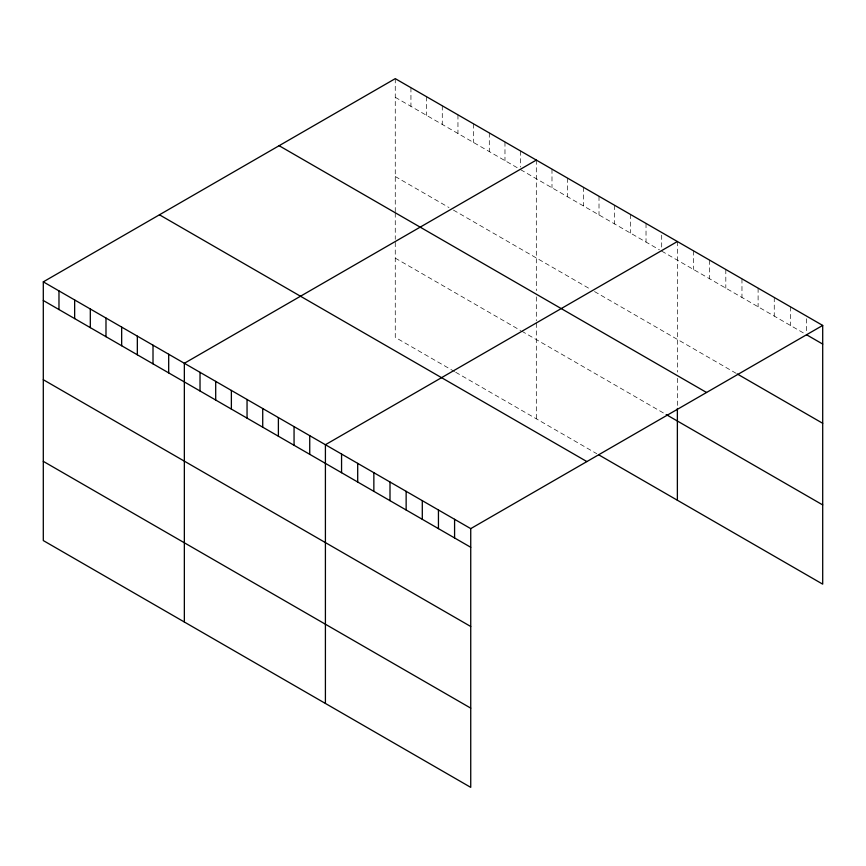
<?xml version="1.0" encoding="UTF-8"?>
<svg xmlns="http://www.w3.org/2000/svg" width="866" height="866" viewBox="0 0 866 866"><rect width="100%" height="100%" fill="white"/><g stroke="black" fill="none" stroke-linecap="round" stroke-linejoin="round"><path stroke-width="0.65" stroke-dasharray="4.33 3.25" d="M395.264 78.644L395.264 211.683M395.264 97.295L518.409 168.394M520.639 169.682L659.459 249.83M661.7 251.118L804.243 333.421M395.264 176.523L448.999 207.548M453.47 210.124L590.049 288.984M594.531 291.561L736.197 373.354M395.264 258.144L520.639 330.531M521.765 331.18L665.056 413.905M454.596 371.622L395.264 337.372L395.264 241.82M455.711 372.272L596.771 453.708M806.549 318.764L806.549 332.089M790.409 306.78L790.409 325.432M774.258 297.46L774.258 316.101M758.107 288.14L758.107 306.78M741.967 278.809L741.967 297.46M725.816 269.488L725.816 288.14M709.665 260.168L709.665 278.82M693.514 250.848L693.514 269.488M677.374 241.527L677.374 372.044M677.374 378.323L677.374 407.204M661.7 235.141L661.7 248.455M646.025 223.428L646.025 242.069M630.351 214.378L630.351 233.019M614.676 205.329L614.676 223.98M599.012 196.279L599.012 214.93M583.338 187.229L583.338 205.881M567.663 178.179L567.663 196.831M551.988 169.13L551.988 187.781M536.314 160.091L536.314 290.608M536.314 296.886L536.314 320.745M536.314 323.256L536.314 418.808M520.639 151.041L520.639 167.019M504.975 141.992L504.975 160.632M489.301 132.942L489.301 151.582M473.626 123.892L473.626 142.533M457.952 114.842L457.952 133.494M442.277 105.793L442.277 124.444M426.602 96.743L426.602 115.394M410.939 87.693L410.939 106.345M395.264 212.939L395.264 239.308"/><path stroke-width="1.3" d="M43.3 281.851L470.736 528.628L470.736 787.356L43.3 540.568L43.3 281.851L395.264 78.644L822.7 325.432L822.7 584.149L599.012 454.996M536.314 160.091L184.35 363.287L184.35 622.005M677.374 241.527L325.41 444.723L325.41 703.441M470.736 528.628L822.7 325.432M806.549 334.752L822.7 344.073M737.345 374.025L822.7 423.301M279.112 145.704L706.548 392.482M666.181 414.554L822.7 504.921M159.452 214.8L586.888 461.578M43.3 300.502L470.736 547.28M43.3 379.719L470.736 626.497M43.3 461.351L470.736 708.128M677.374 408.46L677.374 500.245M454.585 519.308L454.585 537.959M438.445 509.987L438.445 528.628M422.294 500.667L422.294 519.308M406.143 491.336L406.143 509.987M390.003 482.016L390.003 500.667M373.852 472.695L373.852 491.336M357.701 463.375L357.701 482.016M341.561 454.044L341.561 472.695M309.736 435.674L309.736 454.325M294.061 426.624L294.061 445.276M278.387 417.585L278.387 436.226M262.723 408.535L262.723 427.176M247.048 399.486L247.048 418.126M231.374 390.436L231.374 409.077M215.699 381.386L215.699 400.038M200.024 372.337L200.024 390.988M168.686 354.237L168.686 372.889M153.011 345.188L153.011 363.839M137.337 336.149L137.337 354.789M121.662 327.099L121.662 345.74M105.988 318.049L105.988 336.69M90.313 309L90.313 327.64M74.649 299.95L74.649 318.591M58.975 290.9L58.975 309.552"/></g></svg>
